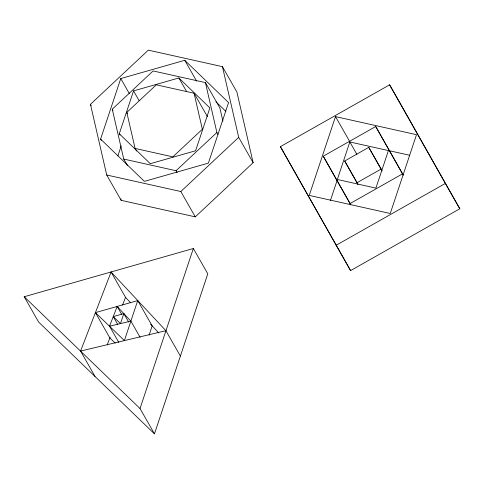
<?xml version="1.0" encoding="UTF-8"?>
<svg xmlns="http://www.w3.org/2000/svg" width="484" height="484" viewBox="0 0 484 484"><rect width="100%" height="100%" fill="white"/><g stroke="black" fill="none" stroke-linecap="round" stroke-linejoin="round"><path stroke-width="0.73" d="M100.593 139.089L120.764 78.553L184.749 60.3L228.563 102.584L208.392 163.12L144.401 181.373L100.593 139.089L101.331 140.384M119.276 133.759L133.56 90.895L178.862 77.972L209.881 107.914L195.596 150.772L150.294 163.695L119.276 133.759L120.014 135.06M117.89 155.872L121.212 145.902M123.825 313.584L120.492 323.59L113.25 316.603L123.825 313.584L128.641 322.029M137.728 300.57L124.394 340.579L95.439 312.628L137.728 300.57L152.176 325.895L149.078 335.182M154.469 433.858L140.021 408.526L193.346 248.498L24.2 296.746L38.647 322.078L154.469 433.858L207.793 273.823L193.346 248.498M335.503 116.608L309.234 195.403L390.237 213.48L416.512 134.685L335.503 116.608L349.581 141.286M349.841 141.975L337.33 179.497L375.905 188.107L388.416 150.584L349.841 141.975L356.877 154.317M330.366 200.672L337.058 180.617M95.021 376.407L80.574 351.075L111.09 272.014L165.903 330.681L180.351 356.012M118.798 342.448L109.535 326.21L117.164 306.445L130.868 321.116L140.13 337.348M107.176 344.923L110.146 337.227M122.567 305.041L125.537 297.345L111.09 272.014M90.466 104.314L148.328 50.142L222.44 66.665L236.888 91.996L253.138 162.691L195.276 216.856L121.163 200.334L106.716 175.008L90.466 104.314L91.204 105.609M127.443 165.564L123.741 159.067L112.27 109.172L153.107 70.942L205.416 82.601L219.863 107.932L222.9 121.139M136.573 151.038L135.09 148.443L126.808 112.415L156.296 84.809L194.066 93.23L207.4 116.608M123.741 159.067L176.049 170.731L216.886 132.495L205.416 82.601M106.716 175.008L180.828 191.531L238.691 137.359L222.44 66.665M280.387 146.652L389.608 84.815L404.055 110.14L459.8 208.761L350.585 270.604L280.387 146.652L350.585 270.604M350.773 204.877L323.251 156.211L375.711 126.505L403.178 174.863M357.718 184.029L344.687 160.99L368.766 147.354L381.731 170.084M356.974 182.734L381.059 169.097L382.166 171.046M350.029 203.576L402.488 173.877L403.226 175.172M336.138 245.273L445.353 183.43L459.8 208.761M109.535 326.21L130.868 321.116M80.574 351.075L165.903 330.681M388.985 150.645L409.603 155.249M135.09 148.443L172.861 156.864L202.348 129.258L194.066 93.23M215.967 101.809L225.701 111.205M115.252 343.132L109.886 337.959L95.439 312.628M24.2 296.746L140.021 408.526M125.537 297.345L130.662 302.827M150.639 324.207L158.837 332.98M344.687 160.99L358.021 184.368M323.251 156.211L350.719 204.569M238.691 137.359L253.138 162.691M184.749 60.3L196.607 81.082M216.886 132.495L218 134.443M178.862 77.972L186.642 91.615M133.56 90.895L139.114 100.642M176.049 170.731L177.162 172.679M120.764 78.553L129.288 93.491M180.828 191.531L195.276 216.856M126.808 112.415L127.546 113.716M112.27 109.172L113.008 110.473M117.164 306.445L121.611 314.243M113.25 316.603L117.697 324.395M389.608 84.815L445.353 183.43M375.711 126.505L402.488 173.877M368.766 147.354L381.059 169.097M120.825 198.863L121.163 200.334"/></g></svg>
